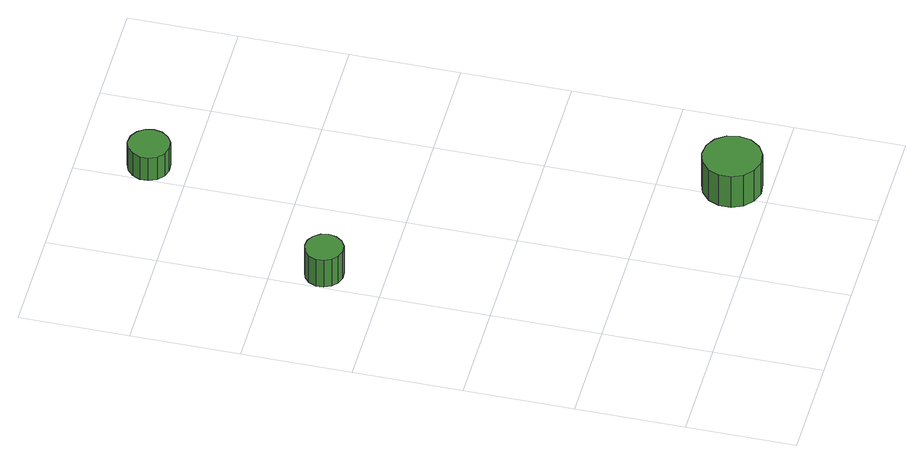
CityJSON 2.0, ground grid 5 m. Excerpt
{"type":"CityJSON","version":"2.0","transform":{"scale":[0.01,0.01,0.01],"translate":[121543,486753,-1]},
"CityObjects":{
"tree1":{"type":"SolitaryVegetationObject","attributes":{"function":"something"},"geometry":[{"type":"MultiSurface","lod":"1","boundaries":[[[0,1,2,3,4,5,6,7,8,9,10,11,12,13,14]],[[15,16,17,18,19,20,21,22,23,24,25,26,27,28,29]],[[0,29,28,1]],[[1,28,27,2]],[[2,27,26,3]],[[3,26,25,4]],[[4,25,24,5]],[[5,24,23,6]],[[6,23,22,7]],[[7,22,21,8]],[[8,21,20,9]],[[9,20,19,10]],[[10,19,18,11]],[[11,18,17,12]],[[12,17,16,13]],[[13,16,15,14]],[[14,15,29,0]]]}]},
"tree2":{"type":"SolitaryVegetationObject","attributes":{"function":"something"},"geometry":[{"type":"MultiSurface","lod":"1","boundaries":[[[30,31,32,33,34,35,36,37,38,39,40,41,42,43,44]],[[45,46,47,48,49,50,51,52,53,54,55,56,57,58,59]],[[30,59,58,31]],[[31,58,57,32]],[[32,57,56,33]],[[33,56,55,34]],[[34,55,54,35]],[[35,54,53,36]],[[36,53,52,37]],[[37,52,51,38]],[[38,51,50,39]],[[39,50,49,40]],[[40,49,48,41]],[[41,48,47,42]],[[42,47,46,43]],[[43,46,45,44]],[[44,45,59,30]]]}]},
"tree3":{"type":"SolitaryVegetationObject","attributes":{"function":"something"},"geometry":[{"type":"MultiSurface","lod":"1","boundaries":[[[60,61,62,63,64,65,66,67,68,69,70,71,72,73,74]],[[75,76,77,78,79,80,81,82,83,84,85,86,87,88,89]],[[60,89,88,61]],[[61,88,87,62]],[[62,87,86,63]],[[63,86,85,64]],[[64,85,84,65]],[[65,84,83,66]],[[66,83,82,67]],[[67,82,81,68]],[[68,81,80,69]],[[69,80,79,70]],[[70,79,78,71]],[[71,78,77,72]],[[72,77,76,73]],[[73,76,75,74]],[[74,75,89,60]]]}]}
},
"vertices":[
[182,1771,224],[174,1806,224],[153,1835,224],[122,1853,224],[86,1857,224],[52,1846,224],[25,1822,224],[10,1789,224],[10,1753,224],[25,1720,224],[52,1696,224],[86,1685,224],[122,1688,224],[153,1706,224],[174,1736,224],[174,1736,67],[153,1706,67],[122,1688,67],[86,1685,67],[52,1696,67],[25,1720,67],[10,1753,67],[10,1789,67],[25,1822,67],[52,1846,67],[86,1857,67],[122,1853,67],[153,1835,67],[174,1806,67],[182,1771,67],
[1199,173,248],[1188,228,248],[1155,273,248],[1107,301,248],[1051,307,248],[998,289,248],[956,252,248],[934,201,248],[934,145,248],[956,94,248],[998,57,248],[1051,40,248],[1107,45,248],[1155,73,248],[1188,118,248],[1188,118,68],[1155,73,68],[1107,45,68],[1051,40,68],[998,57,68],[956,94,68],[934,145,68],[934,201,68],[956,252,68],[998,289,68],[1051,307,68],[1107,301,68],[1155,273,68],[1188,228,68],[1199,173,68],
[686,2680,200],[678,2718,200],[655,2750,200],[621,2770,200],[582,2774,200],[544,2762,200],[515,2735,200],[499,2699,200],[499,2660,200],[515,2624,200],[544,2598,200],[582,2586,200],[621,2590,200],[655,2610,200],[678,2641,200],[678,2641,68],[655,2610,68],[621,2590,68],[582,2586,68],[544,2598,68],[515,2624,68],[499,2660,68],[499,2699,68],[515,2735,68],[544,2762,68],[582,2774,68],[621,2770,68],[655,2750,68],[678,2718,68],[686,2680,68]
]}
